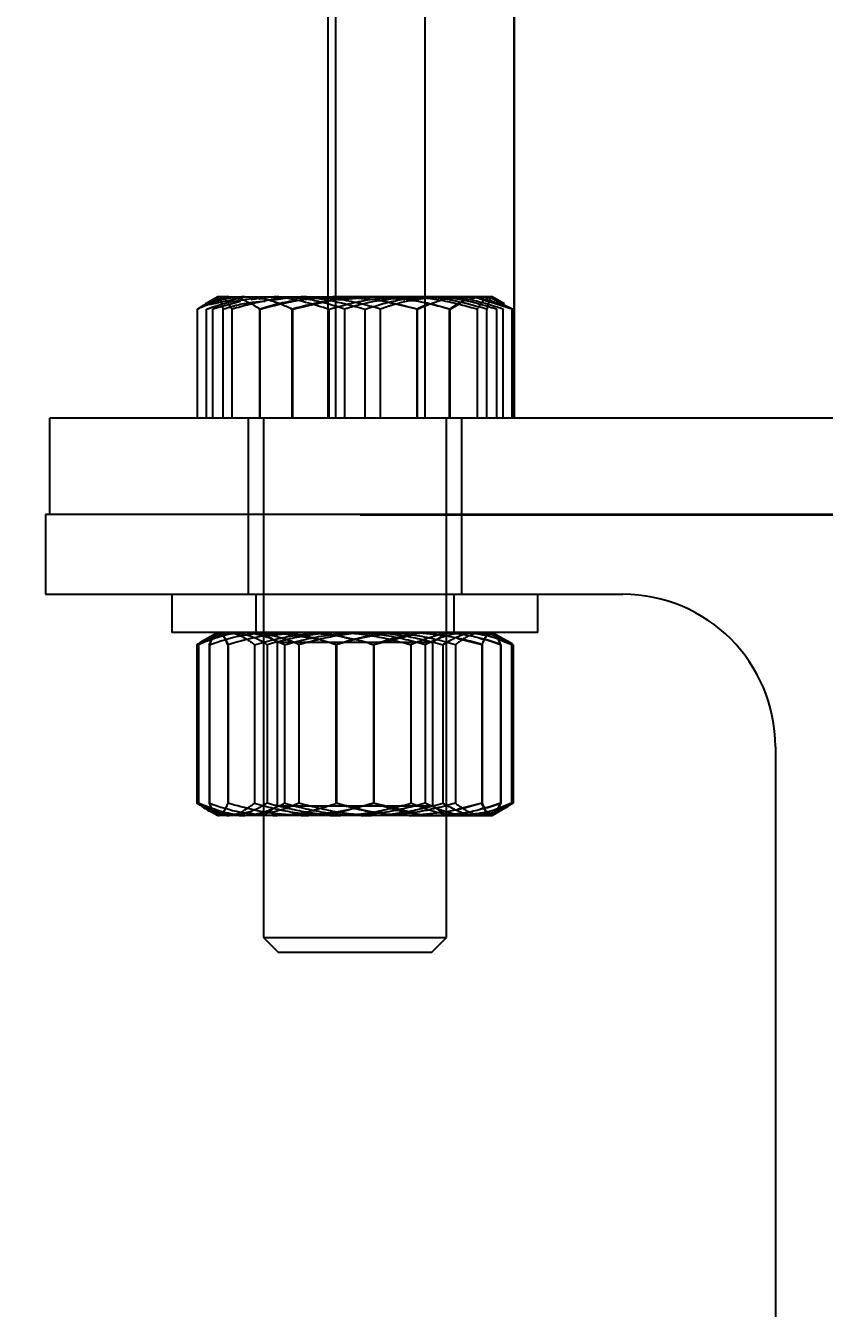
# Model space of a CAD drawing. Header units: metres. Extents: x 0 to 21025, y 0 to 14850.
# Drawn here: x 2041.2 to 2093.6, y 11640.7 to 11724.8 of the extents above; entities that cross this region are included whole.
import ezdxf

# ---------------------------------------------------------------- set-up
doc = ezdxf.new("R2010")
doc.units = ezdxf.units.M
doc.header["$LTSCALE"] = 25
doc.linetypes.add('HIDDEN2', pattern=[4.7625, 3.175, -1.5875])
doc.linetypes.add('PHANTOM', pattern=[63.5, 31.75, -6.35, 6.35, -6.35, 6.35, -6.35])
for name, color, linetype in [('18_COTAS', 7, 'Continuous'), ('SL1', 8, 'Continuous'), ('SL4', 4, 'Continuous'), ('SRE', 2, 'PHANTOM'), ('ST1', 7, 'HIDDEN2')]:
    doc.layers.add(name, color=color, linetype=linetype)
doc.styles.add('ROMANS', font='ROMANS.SHX')
doc.dimstyles.new('25___1-25', dxfattribs={"dimscale": 25, "dimtxt": 2.5, "dimasz": 2, "dimexe": 1.5, "dimexo": 1, "dimgap": 0.5, "dimtad": 1, "dimzin": 12, "dimtxsty": 'ROMANS', "dimcen": 0, "dimclrd": 256, "dimclre": 256, "dimclrt": 3, "dimazin": 3, "dimtfac": 1, "dimtmove": 0, "dimatfit": 0, "dimfxl": 1, "dimlwd": -1, "dimlwe": -1, "dimarcsym": 0})

# ---------------------------------------------------------------- blocks, each defined once
blk = doc.blocks.new('*D36')
at = {"layer": '18_COTAS', "transparency": 16777216}
for p, q in [((2058.564, 13184.681), (788.1, 13184.681)), ((825.6, 11742.681), (825.6, 13134.681)), ((1392.675, 11692.681), (788.1, 11692.681))]:
    blk.add_line(p, q, dxfattribs=at)
for points in [[(817.267, 13134.681), (833.933, 13134.681), (825.6, 13184.681)], [(817.267, 11742.681), (833.933, 11742.681), (825.6, 11692.681)]]:
    blk.add_solid(points, dxfattribs=at)
at = {"layer": 'Defpoints', "color": 0, "transparency": 16777216}
for p in [(825.6, 13184.681), (2083.564, 13184.681), (1417.675, 11692.681)]:
    blk.add_point(p, dxfattribs=at)
at = {"layer": '18_COTAS', "color": 3, "transparency": 16777216, "insert": (781.85, 12438.681), "char_height": 62.5, "attachment_point": 5, "rotation": 90, "style": 'ROMANS'}
blk.add_mtext('1492', dxfattribs=at)

msp = doc.modelspace()

# ---------------------------------------------------------------- linework, layer by layer
at = {"layer": 'SL1'}
for p, q in [((2042.517, 11692.719), (2042.517, 11687.489)), ((2142.517, 11692.719), (2042.517, 11692.719)), ((2042.517, 11687.489), (2080.367, 11687.489)), ((2090.367, 11677.489), (2090.367, 11507.949))]:
    msp.add_line(p, q, dxfattribs=at)
msp.add_arc((2080.367, 11677.489), 10, 0, 90, dxfattribs=at)
at = {"layer": 'SL4'}
for p, q in [((2061.052, 11706.981), (2061.052, 13042.681)), ((2053.802, 11706.981), (2053.002, 11706.519)), ((2054.536, 11706.981), (2053.802, 11706.981)), ((2054.536, 11706.981), (2061.753, 11706.981)), ((2070.019, 11706.981), (2061.753, 11706.981)), ((2071.802, 11706.981), (2070.019, 11706.981)), ((2072.602, 11706.519), (2071.802, 11706.981)), ((2073.123, 11706.177), (2072.585, 11706.434)), ((2052.48, 11699.031), (2052.48, 11706.177)), ((2056.593, 11699.031), (2056.593, 11706.177)), ((2066.914, 11699.031), (2066.914, 11706.177)), ((2073.123, 11699.031), (2073.123, 11706.177)), ((2042.802, 11692.719), (2042.802, 11699.031)), ((2142.802, 11699.031), (2042.802, 11699.031)), ((2050.802, 11687.489), (2050.802, 11684.989)), ((2074.802, 11684.989), (2074.802, 11687.489)), ((2051.781, 11684.989), (2050.802, 11684.989)), ((2074.802, 11684.989), (2051.781, 11684.989)), ((2052.546, 11684.185), (2053.364, 11684.715)), ((2053.167, 11684.623), (2052.759, 11684.387)), ((2053.802, 11684.989), (2053.167, 11684.623)), ((2073.057, 11684.185), (2072.422, 11684.597)), ((2072.844, 11684.387), (2072.436, 11684.623)), ((2073.057, 11684.185), (2072.487, 11684.419)), ((2052.431, 11684.185), (2052.431, 11673.793)), ((2052.546, 11684.185), (2052.546, 11673.793)), ((2053.245, 11684.185), (2053.245, 11673.793)), ((2053.258, 11684.185), (2053.258, 11673.793)), ((2061.591, 11684.185), (2061.591, 11673.793)), ((2071.135, 11684.185), (2071.135, 11673.793)), ((2072.346, 11684.185), (2072.346, 11673.793)), ((2072.359, 11684.185), (2072.359, 11673.793)), ((2073.057, 11684.185), (2073.057, 11673.793)), ((2073.173, 11684.185), (2073.173, 11673.793)), ((2052.759, 11673.591), (2053.167, 11673.355)), ((2073.057, 11673.793), (2072.422, 11673.381)), ((2072.436, 11673.355), (2072.844, 11673.591)), ((2073.057, 11673.793), (2072.487, 11673.559)), ((2053.167, 11673.355), (2053.802, 11672.989)), ((2057.425, 11672.989), (2053.803, 11672.989)), ((2056.802, 11672.989), (2056.802, 11664.995)), ((2066.363, 11672.989), (2057.425, 11672.989)), ((2066.363, 11672.989), (2071.74, 11672.989)), ((2068.802, 11664.995), (2068.802, 11672.989)), ((2056.802, 11664.995), (2057.766, 11664.031)), ((2056.802, 11664.995), (2057.291, 11664.995)), ((2057.291, 11664.995), (2068.802, 11664.995)), ((2067.838, 11664.031), (2068.802, 11664.995)), ((2057.766, 11664.031), (2058.177, 11664.031)), ((2058.177, 11664.031), (2067.838, 11664.031))]:
    msp.add_line(p, q, dxfattribs=at)
for points, knots in [([(2052.48, 11706.177), (2052.611, 11706.271), (2053.281, 11706.746), (2053.977, 11706.876), (2054.536, 11706.981)], [0, 0, 0, 0, 0.196353, 1, 1, 1, 1]), ([(2054.536, 11706.981), (2054.69, 11706.973), (2055.385, 11706.937), (2056.064, 11706.51), (2056.593, 11706.177)], [0, 0, 0, 0, 0.220364, 1, 1, 1, 1]), ([(2056.593, 11706.177), (2057.431, 11706.402), (2059.122, 11706.855), (2060.871, 11706.939), (2061.753, 11706.981)], [0, 0, 0, 0, 0.495458, 1, 1, 1, 1]), ([(2061.753, 11706.981), (2061.876, 11706.98), (2062.802, 11706.973), (2064.549, 11706.797), (2066.121, 11706.385), (2066.914, 11706.177)], [0, 0, 0, 0, 0.07009, 0.530784, 1, 1, 1, 1]), ([(2066.914, 11706.177), (2067.418, 11706.402), (2068.436, 11706.855), (2069.488, 11706.939), (2070.019, 11706.981)], [0, 0, 0, 0, 0.495458, 1, 1, 1, 1]), ([(2070.019, 11706.981), (2070.092, 11706.98), (2070.65, 11706.973), (2071.7, 11706.797), (2072.646, 11706.385), (2073.123, 11706.177)], [0, 0, 0, 0, 0.07009, 0.530784, 1, 1, 1, 1]), ([(2053.258, 11684.185), (2053.934, 11684.41), (2055.3, 11684.863), (2056.712, 11684.947), (2057.425, 11684.989)], [0, 0, 0, 0, 0.495458, 1, 1, 1, 1]), ([(2053.863, 11684.989), (2053.849, 11684.988), (2053.74, 11684.981), (2053.535, 11684.805), (2053.351, 11684.393), (2053.258, 11684.185)], [0, 0, 0, 0, 0.07009, 0.530784, 1, 1, 1, 1]), ([(2057.425, 11684.989), (2057.523, 11684.988), (2058.271, 11684.981), (2059.681, 11684.805), (2060.951, 11684.393), (2061.591, 11684.185)], [0, 0, 0, 0, 0.07009, 0.530784, 1, 1, 1, 1]), ([(2066.363, 11684.989), (2065.929, 11684.977), (2064.314, 11684.933), (2062.741, 11684.501), (2061.591, 11684.185)], [0, 0, 0, 0, 0.268634, 1, 1, 1, 1]), ([(2071.135, 11684.185), (2070.735, 11684.306), (2069.179, 11684.778), (2067.563, 11684.899), (2066.363, 11684.989)], [0, 0, 0, 0, 0.2575513, 1, 1, 1, 1]), ([(2071.135, 11684.185), (2071.234, 11684.41), (2071.432, 11684.863), (2071.637, 11684.947), (2071.74, 11684.989)], [0, 0, 0, 0, 0.495458, 1, 1, 1, 1]), ([(2071.74, 11684.989), (2071.755, 11684.988), (2071.863, 11684.981), (2072.068, 11684.805), (2072.253, 11684.393), (2072.346, 11684.185)], [0, 0, 0, 0, 0.07009, 0.530784, 1, 1, 1, 1]), ([(2052.546, 11673.793), (2052.843, 11673.546), (2053.191, 11673.258), (2053.55, 11673.183), (2053.602, 11673.173)], [0, 0, 0, 0, 0.8544, 1, 1, 1, 1]), ([(2053.258, 11673.793), (2053.934, 11673.568), (2055.3, 11673.115), (2056.712, 11673.031), (2057.425, 11672.989)], [0, 0, 0, 0, 0.495458, 1, 1, 1, 1]), ([(2053.863, 11672.989), (2053.849, 11672.99), (2053.74, 11672.997), (2053.535, 11673.173), (2053.351, 11673.585), (2053.258, 11673.793)], [0, 0, 0, 0, 0.07009, 0.530784, 1, 1, 1, 1]), ([(2057.425, 11672.989), (2057.523, 11672.99), (2058.271, 11672.997), (2059.681, 11673.173), (2060.951, 11673.585), (2061.591, 11673.793)], [0, 0, 0, 0, 0.07009, 0.530784, 1, 1, 1, 1]), ([(2066.363, 11672.989), (2065.929, 11673.001), (2064.314, 11673.045), (2062.741, 11673.477), (2061.591, 11673.793)], [0, 0, 0, 0, 0.268634, 1, 1, 1, 1]), ([(2071.135, 11673.793), (2070.735, 11673.671), (2069.179, 11673.2), (2067.563, 11673.079), (2066.363, 11672.989)], [0, 0, 0, 0, 0.257551, 1, 1, 1, 1]), ([(2071.135, 11673.793), (2071.234, 11673.568), (2071.432, 11673.115), (2071.637, 11673.031), (2071.74, 11672.989)], [0, 0, 0, 0, 0.495458, 1, 1, 1, 1]), ([(2071.74, 11672.989), (2071.755, 11672.99), (2071.863, 11672.997), (2072.068, 11673.173), (2072.253, 11673.585), (2072.346, 11673.793)], [0, 0, 0, 0, 0.07009, 0.5307844, 1, 1, 1, 1])]:
    msp.add_open_spline(points, degree=3, knots=knots, dxfattribs=at)
at = {"layer": 'SRE'}
msp.add_circle((2089.467, 11635.144), 256.394, dxfattribs=at)
at = {"layer": 'ST1'}
for p, q in [((2073.252, 11699.031), (2073.252, 13036.331)), ((2067.402, 11699.031), (2067.402, 13030.481)), ((2061.552, 11699.031), (2061.552, 12979.181)), ((2073.252, 12361.331), (2073.252, 11699.031)), ((2053.002, 11706.519), (2053, 11706.518)), ((2053.263, 11706.482), (2055.602, 11706.981)), ((2055.297, 11706.683), (2053.488, 11706.177)), ((2055.21, 11706.836), (2054.525, 11706.981)), ((2056.566, 11706.177), (2056.449, 11706.246)), ((2057.36, 11706.774), (2058.809, 11706.981)), ((2058.719, 11706.177), (2061.198, 11706.749)), ((2061.052, 11699.031), (2061.052, 11706.981)), ((2061.651, 11706.794), (2063.878, 11706.981)), ((2063.952, 11706.794), (2061.725, 11706.981)), ((2066.884, 11706.177), (2064.405, 11706.749)), ((2069.037, 11706.177), (2069.604, 11706.508)), ((2070.339, 11706.96), (2070.002, 11706.981)), ((2073.119, 11706.177), (2070.948, 11706.86)), ((2072.604, 11706.518), (2072.602, 11706.519)), ((2052.484, 11699.031), (2052.484, 11706.177)), ((2053.079, 11699.031), (2053.079, 11706.177)), ((2053.488, 11699.031), (2053.488, 11706.177)), ((2054.152, 11699.031), (2054.152, 11706.177)), ((2054.761, 11699.031), (2054.761, 11706.177)), ((2056.566, 11699.031), (2056.566, 11706.177)), ((2058.552, 11706.23), (2058.719, 11706.177)), ((2058.689, 11699.031), (2058.689, 11706.177)), ((2058.719, 11699.031), (2058.719, 11706.177)), ((2061.12, 11699.031), (2061.12, 11706.177)), ((2062.137, 11699.031), (2062.137, 11706.177)), ((2063.466, 11699.031), (2063.466, 11706.177)), ((2064.484, 11699.031), (2064.484, 11706.177)), ((2066.884, 11699.031), (2066.884, 11706.177)), ((2069.011, 11699.031), (2069.011, 11706.177)), ((2069.037, 11699.031), (2069.037, 11706.177)), ((2070.842, 11699.031), (2070.842, 11706.177)), ((2071.451, 11699.031), (2071.451, 11706.177)), ((2072.115, 11699.031), (2072.115, 11706.177)), ((2072.524, 11699.031), (2072.524, 11706.177)), ((2073.119, 11699.031), (2073.119, 11706.177)), ((2055.802, 11699.031), (2055.802, 11692.681)), ((2056.802, 11699.031), (2056.802, 11672.989)), ((2068.802, 11672.989), (2068.802, 11699.031)), ((2069.802, 11692.681), (2069.802, 11699.031)), ((2042.802, 11692.681), (2042.802, 11692.719)), ((2142.517, 11692.681), (2042.802, 11692.681)), ((2055.802, 11692.719), (2055.802, 11687.489)), ((2069.802, 11687.489), (2069.802, 11692.719)), ((2056.302, 11687.489), (2056.302, 11684.989)), ((2069.302, 11684.989), (2069.302, 11687.489)), ((2056.802, 11684.989), (2056.802, 11684.964)), ((2065.176, 11684.964), (2056.802, 11684.964)), ((2056.802, 11684.964), (2057.702, 11684.333)), ((2060.319, 11684.554), (2057.402, 11684.989)), ((2057.483, 11684.828), (2059.266, 11684.989)), ((2066.734, 11684.843), (2064.045, 11684.185)), ((2068.802, 11684.964), (2065.176, 11684.964)), ((2068.202, 11684.989), (2067.679, 11684.96)), ((2067.902, 11684.333), (2068.802, 11684.964)), ((2068.802, 11684.964), (2068.802, 11684.989)), ((2071.115, 11684.185), (2069.549, 11684.575)), ((2071.596, 11684.793), (2070.292, 11684.989)), ((2072.436, 11684.623), (2071.802, 11684.989)), ((2073.173, 11684.185), (2071.898, 11684.712)), ((2054.468, 11684.185), (2054.468, 11673.793)), ((2054.488, 11684.185), (2054.488, 11673.793)), ((2056.217, 11684.185), (2056.217, 11673.793)), ((2057.041, 11684.185), (2057.041, 11673.793)), ((2067.902, 11684.333), (2057.702, 11684.333)), ((2057.702, 11684.333), (2057.702, 11673.619)), ((2058.191, 11684.185), (2058.191, 11673.793)), ((2059.131, 11684.185), (2059.131, 11673.793)), ((2061.559, 11684.185), (2061.283, 11684.275)), ((2061.559, 11684.185), (2061.559, 11673.793)), ((2063.733, 11684.264), (2064.045, 11684.185)), ((2064.012, 11684.185), (2064.012, 11673.793)), ((2064.045, 11684.185), (2064.045, 11673.793)), ((2066.473, 11684.185), (2066.473, 11673.793)), ((2067.412, 11684.185), (2067.412, 11673.793)), ((2067.902, 11673.619), (2067.902, 11684.333)), ((2068.562, 11684.185), (2068.562, 11673.793)), ((2069.386, 11684.185), (2069.386, 11673.793)), ((2071.115, 11684.185), (2071.115, 11673.793)), ((2057.702, 11673.619), (2056.802, 11672.989)), ((2057.702, 11673.619), (2064.82, 11673.619)), ((2063.733, 11673.714), (2064.045, 11673.793)), ((2066.734, 11673.135), (2064.045, 11673.793)), ((2064.82, 11673.619), (2067.902, 11673.619)), ((2068.802, 11672.989), (2067.902, 11673.619)), ((2071.115, 11673.793), (2069.549, 11673.403)), ((2073.173, 11673.793), (2071.898, 11673.266)), ((2053.602, 11673.173), (2054.382, 11672.989)), ((2057.483, 11673.15), (2059.266, 11672.989)), ((2068.202, 11672.989), (2067.679, 11673.018)), ((2071.596, 11673.185), (2070.292, 11672.989)), ((2071.802, 11672.989), (2072.436, 11673.355))]:
    msp.add_line(p, q, dxfattribs=at)
for points, knots in [([(2055.585, 11706.981), (2055.511, 11706.98), (2054.954, 11706.973), (2053.903, 11706.797), (2052.957, 11706.385), (2052.48, 11706.177)], [0, 0, 0, 0, 0.07009, 0.530784, 1, 1, 1, 1]), ([(2054.525, 11706.981), (2054.477, 11706.98), (2054.11, 11706.972), (2053.6, 11706.865), (2053.153, 11706.58), (2053.015, 11706.492)], [0, 0, 0, 0, 0.095136, 0.720455, 1, 1, 1, 1]), ([(2053.079, 11706.177), (2053.336, 11706.271), (2054.645, 11706.746), (2056.006, 11706.876), (2057.099, 11706.981)], [0, 0, 0, 0, 0.196353, 1, 1, 1, 1]), ([(2053.82, 11706.981), (2053.828, 11706.98), (2053.888, 11706.973), (2054, 11706.797), (2054.101, 11706.385), (2054.152, 11706.177)], [0, 0, 0, 0, 0.07009, 0.530784, 1, 1, 1, 1]), ([(2054.761, 11706.177), (2054.625, 11706.402), (2054.349, 11706.855), (2054.064, 11706.939), (2053.92, 11706.981)], [0, 0, 0, 0, 0.495458, 1, 1, 1, 1]), ([(2054.152, 11706.177), (2054.449, 11706.274), (2055.349, 11706.565), (2056.284, 11706.652), (2056.911, 11706.71)], [0, 0, 0, 0, 0.330299, 1, 1, 1, 1]), ([(2059.623, 11706.981), (2059.507, 11706.98), (2058.635, 11706.973), (2056.989, 11706.797), (2055.509, 11706.385), (2054.761, 11706.177)], [0, 0, 0, 0, 0.07009, 0.530784, 1, 1, 1, 1]), ([(2058.689, 11706.177), (2058.185, 11706.402), (2057.167, 11706.855), (2056.115, 11706.939), (2055.585, 11706.981)], [0, 0, 0, 0, 0.495458, 1, 1, 1, 1]), ([(2055.602, 11706.981), (2055.835, 11706.986), (2056.178, 11706.994), (2056.513, 11706.875), (2056.62, 11706.837)], [0, 0, 0, 0, 0.679808, 1, 1, 1, 1]), ([(2057.813, 11706.981), (2057.71, 11706.981), (2057.094, 11706.977), (2056.482, 11706.878), (2055.972, 11706.795)], [0, 0, 0, 0, 0.166456, 1, 1, 1, 1]), ([(2059.071, 11706.749), (2059.034, 11706.745), (2058.181, 11706.663), (2057.355, 11706.415), (2056.566, 11706.177)], [0, 0, 0, 0, 0.044052, 1, 1, 1, 1]), ([(2057.099, 11706.981), (2057.399, 11706.973), (2058.759, 11706.937), (2060.086, 11706.51), (2061.12, 11706.177)], [0, 0, 0, 0, 0.220364, 1, 1, 1, 1]), ([(2062.137, 11706.177), (2061.435, 11706.402), (2060.018, 11706.855), (2058.552, 11706.939), (2057.813, 11706.981)], [0, 0, 0, 0, 0.495458, 1, 1, 1, 1]), ([(2063.85, 11706.981), (2063.728, 11706.98), (2062.801, 11706.973), (2061.055, 11706.797), (2059.482, 11706.385), (2058.689, 11706.177)], [0, 0, 0, 0, 0.07009, 0.530784, 1, 1, 1, 1]), ([(2058.809, 11706.981), (2059.156, 11706.973), (2060.732, 11706.937), (2062.268, 11706.51), (2063.466, 11706.177)], [0, 0, 0, 0, 0.220364, 1, 1, 1, 1]), ([(2061.725, 11706.981), (2061.603, 11706.981), (2060.87, 11706.977), (2060.142, 11706.878), (2059.536, 11706.795)], [0, 0, 0, 0, 0.166928, 1, 1, 1, 1]), ([(2064.484, 11706.177), (2063.694, 11706.402), (2062.101, 11706.855), (2060.454, 11706.939), (2059.623, 11706.981)], [0, 0, 0, 0, 0.495458, 1, 1, 1, 1]), ([(2061.12, 11706.177), (2061.909, 11706.402), (2063.502, 11706.855), (2065.15, 11706.939), (2065.981, 11706.981)], [0, 0, 0, 0, 0.495458, 1, 1, 1, 1]), ([(2066.794, 11706.981), (2065.527, 11706.876), (2063.951, 11706.746), (2062.435, 11706.271), (2062.137, 11706.177)], [0, 0, 0, 0, 0.803647, 1, 1, 1, 1]), ([(2063.466, 11706.177), (2064.168, 11706.402), (2065.586, 11706.855), (2067.051, 11706.939), (2067.791, 11706.981)], [0, 0, 0, 0, 0.495458, 1, 1, 1, 1]), ([(2069.011, 11706.177), (2068.173, 11706.402), (2066.481, 11706.855), (2064.732, 11706.939), (2063.85, 11706.981)], [0, 0, 0, 0, 0.495458, 1, 1, 1, 1]), ([(2063.878, 11706.981), (2064.001, 11706.981), (2064.733, 11706.977), (2065.461, 11706.878), (2066.067, 11706.795)], [0, 0, 0, 0, 0.166928, 1, 1, 1, 1]), ([(2068.504, 11706.981), (2067.41, 11706.876), (2066.049, 11706.746), (2064.741, 11706.271), (2064.484, 11706.177)], [0, 0, 0, 0, 0.803647, 1, 1, 1, 1]), ([(2065.981, 11706.981), (2066.096, 11706.98), (2066.969, 11706.973), (2068.614, 11706.797), (2070.095, 11706.385), (2070.842, 11706.177)], [0, 0, 0, 0, 0.07009, 0.530784, 1, 1, 1, 1]), ([(2066.532, 11706.749), (2066.57, 11706.745), (2067.422, 11706.663), (2068.248, 11706.415), (2069.037, 11706.177)], [0, 0, 0, 0, 0.044052, 1, 1, 1, 1]), ([(2071.451, 11706.177), (2070.253, 11706.51), (2068.717, 11706.937), (2067.142, 11706.973), (2066.794, 11706.981)], [0, 0, 0, 0, 0.779636, 1, 1, 1, 1]), ([(2067.768, 11706.505), (2067.672, 11706.488), (2067.371, 11706.434), (2067.082, 11706.282), (2066.884, 11706.177)], [0, 0, 0, 0, 0.316029, 1, 1, 1, 1]), ([(2067.791, 11706.981), (2067.893, 11706.98), (2068.669, 11706.973), (2070.133, 11706.797), (2071.451, 11706.385), (2072.115, 11706.177)], [0, 0, 0, 0, 0.07009, 0.530784, 1, 1, 1, 1]), ([(2072.524, 11706.177), (2071.49, 11706.51), (2070.164, 11706.937), (2068.804, 11706.973), (2068.504, 11706.981)], [0, 0, 0, 0, 0.779636, 1, 1, 1, 1]), ([(2071.067, 11706.981), (2070.508, 11706.876), (2069.811, 11706.746), (2069.142, 11706.271), (2069.011, 11706.177)], [0, 0, 0, 0, 0.803647, 1, 1, 1, 1]), ([(2070.842, 11706.177), (2070.979, 11706.402), (2071.254, 11706.855), (2071.539, 11706.939), (2071.683, 11706.981)], [0, 0, 0, 0, 0.495458, 1, 1, 1, 1]), ([(2072.585, 11706.434), (2072.234, 11706.649), (2071.733, 11706.956), (2071.22, 11706.975), (2071.067, 11706.981)], [0, 0, 0, 0, 0.7010348, 1, 1, 1, 1]), ([(2071.783, 11706.981), (2071.775, 11706.98), (2071.716, 11706.973), (2071.603, 11706.797), (2071.502, 11706.385), (2071.451, 11706.177)], [0, 0, 0, 0, 0.07009, 0.530784, 1, 1, 1, 1]), ([(2052.431, 11684.185), (2052.898, 11684.41), (2053.843, 11684.863), (2054.819, 11684.947), (2055.311, 11684.989)], [0, 0, 0, 0, 0.495458, 1, 1, 1, 1]), ([(2054.736, 11684.989), (2054.526, 11684.977), (2053.746, 11684.933), (2052.986, 11684.501), (2052.431, 11684.185)], [0, 0, 0, 0, 0.268634, 1, 1, 1, 1]), ([(2055.839, 11684.989), (2055.539, 11684.977), (2054.425, 11684.933), (2053.34, 11684.501), (2052.546, 11684.185)], [0, 0, 0, 0, 0.268634, 1, 1, 1, 1]), ([(2053.245, 11684.185), (2053.346, 11684.41), (2053.549, 11684.863), (2053.76, 11684.947), (2053.866, 11684.989)], [0, 0, 0, 0, 0.495458, 1, 1, 1, 1]), ([(2053.364, 11684.715), (2053.391, 11684.733), (2053.723, 11684.955), (2054.067, 11684.973), (2054.382, 11684.989)], [0, 0, 0, 0, 0.0818847, 1, 1, 1, 1]), ([(2054.468, 11684.185), (2054.37, 11684.41), (2054.171, 11684.863), (2053.966, 11684.947), (2053.863, 11684.989)], [0, 0, 0, 0, 0.495458, 1, 1, 1, 1]), ([(2053.866, 11684.989), (2053.881, 11684.988), (2053.993, 11684.981), (2054.203, 11684.805), (2054.392, 11684.393), (2054.488, 11684.185)], [0, 0, 0, 0, 0.07009, 0.530784, 1, 1, 1, 1]), ([(2054.382, 11684.989), (2054.425, 11684.988), (2054.755, 11684.981), (2055.376, 11684.805), (2055.935, 11684.393), (2056.217, 11684.185)], [0, 0, 0, 0, 0.07009, 0.5307844, 1, 1, 1, 1]), ([(2059.24, 11684.989), (2058.806, 11684.977), (2057.191, 11684.933), (2055.618, 11684.501), (2054.468, 11684.185)], [0, 0, 0, 0, 0.268634, 1, 1, 1, 1]), ([(2057.041, 11684.185), (2056.847, 11684.306), (2056.096, 11684.778), (2055.315, 11684.899), (2054.736, 11684.989)], [0, 0, 0, 0, 0.257551, 1, 1, 1, 1]), ([(2055.311, 11684.989), (2055.379, 11684.988), (2055.896, 11684.981), (2056.871, 11684.805), (2057.749, 11684.393), (2058.191, 11684.185)], [0, 0, 0, 0, 0.07009, 0.530784, 1, 1, 1, 1]), ([(2059.131, 11684.185), (2058.854, 11684.306), (2057.781, 11684.778), (2056.666, 11684.899), (2055.839, 11684.989)], [0, 0, 0, 0, 0.257551, 1, 1, 1, 1]), ([(2057.402, 11684.989), (2057.022, 11684.993), (2056.507, 11684.999), (2056.005, 11684.864), (2055.872, 11684.828)], [0, 0, 0, 0, 0.736225, 1, 1, 1, 1]), ([(2056.217, 11684.185), (2057.05, 11684.41), (2058.731, 11684.863), (2060.468, 11684.947), (2061.345, 11684.989)], [0, 0, 0, 0, 0.495458, 1, 1, 1, 1]), ([(2062.226, 11684.989), (2062.104, 11684.988), (2061.173, 11684.981), (2059.418, 11684.805), (2057.838, 11684.393), (2057.041, 11684.185)], [0, 0, 0, 0, 0.07009, 0.530784, 1, 1, 1, 1]), ([(2058.191, 11684.185), (2059.033, 11684.41), (2060.733, 11684.863), (2062.49, 11684.947), (2063.377, 11684.989)], [0, 0, 0, 0, 0.495458, 1, 1, 1, 1]), ([(2064.258, 11684.989), (2064.137, 11684.988), (2063.216, 11684.981), (2061.481, 11684.805), (2059.919, 11684.393), (2059.131, 11684.185)], [0, 0, 0, 0, 0.07009, 0.530784, 1, 1, 1, 1]), ([(2064.012, 11684.185), (2063.611, 11684.306), (2062.056, 11684.778), (2060.44, 11684.899), (2059.24, 11684.989)], [0, 0, 0, 0, 0.2575513, 1, 1, 1, 1]), ([(2059.266, 11684.989), (2059.38, 11684.988), (2060.237, 11684.98), (2061.359, 11684.885), (2062.332, 11684.622), (2062.582, 11684.555)], [0, 0, 0, 0, 0.10153, 0.768875, 1, 1, 1, 1]), ([(2061.345, 11684.989), (2061.466, 11684.988), (2062.387, 11684.981), (2064.122, 11684.805), (2065.684, 11684.393), (2066.473, 11684.185)], [0, 0, 0, 0, 0.07009, 0.530784, 1, 1, 1, 1]), ([(2064.677, 11684.843), (2064.375, 11684.816), (2063.317, 11684.724), (2062.291, 11684.41), (2061.559, 11684.185)], [0, 0, 0, 0, 0.285072, 1, 1, 1, 1]), ([(2067.412, 11684.185), (2066.57, 11684.41), (2064.87, 11684.863), (2063.113, 11684.947), (2062.226, 11684.989)], [0, 0, 0, 0, 0.495458, 1, 1, 1, 1]), ([(2063.377, 11684.989), (2063.5, 11684.988), (2064.431, 11684.981), (2066.186, 11684.805), (2067.765, 11684.393), (2068.562, 11684.185)], [0, 0, 0, 0, 0.07009, 0.530784, 1, 1, 1, 1]), ([(2068.179, 11684.989), (2068.08, 11684.988), (2067.332, 11684.981), (2065.922, 11684.805), (2064.653, 11684.393), (2064.012, 11684.185)], [0, 0, 0, 0, 0.07009, 0.530784, 1, 1, 1, 1]), ([(2069.386, 11684.185), (2068.553, 11684.41), (2066.872, 11684.863), (2065.135, 11684.947), (2064.258, 11684.989)], [0, 0, 0, 0, 0.495458, 1, 1, 1, 1]), ([(2066.337, 11684.989), (2066.224, 11684.991), (2066.032, 11684.994), (2065.842, 11684.969), (2065.765, 11684.96)], [0, 0, 0, 0, 0.592511, 1, 1, 1, 1]), ([(2069.765, 11684.989), (2069.465, 11684.977), (2068.351, 11684.933), (2067.266, 11684.501), (2066.473, 11684.185)], [0, 0, 0, 0, 0.268634, 1, 1, 1, 1]), ([(2070.292, 11684.989), (2070.224, 11684.988), (2069.707, 11684.981), (2068.732, 11684.805), (2067.855, 11684.393), (2067.412, 11684.185)], [0, 0, 0, 0, 0.07009, 0.530784, 1, 1, 1, 1]), ([(2072.346, 11684.185), (2071.669, 11684.41), (2070.303, 11684.863), (2068.891, 11684.947), (2068.179, 11684.989)], [0, 0, 0, 0, 0.495458, 1, 1, 1, 1]), ([(2070.868, 11684.989), (2070.658, 11684.977), (2069.878, 11684.933), (2069.118, 11684.501), (2068.562, 11684.185)], [0, 0, 0, 0, 0.268634, 1, 1, 1, 1]), ([(2071.221, 11684.989), (2071.178, 11684.988), (2070.848, 11684.981), (2070.227, 11684.805), (2069.668, 11684.393), (2069.386, 11684.185)], [0, 0, 0, 0, 0.07009, 0.530784, 1, 1, 1, 1]), ([(2072.487, 11684.419), (2072.4, 11684.455), (2071.514, 11684.828), (2070.594, 11684.913), (2069.765, 11684.989)], [0, 0, 0, 0, 0.098472, 1, 1, 1, 1]), ([(2073.173, 11684.185), (2072.979, 11684.306), (2072.228, 11684.778), (2071.447, 11684.899), (2070.868, 11684.989)], [0, 0, 0, 0, 0.257551, 1, 1, 1, 1]), ([(2072.359, 11684.185), (2072.012, 11684.322), (2071.561, 11684.5), (2071.092, 11684.56), (2070.983, 11684.574)], [0, 0, 0, 0, 0.768144, 1, 1, 1, 1]), ([(2071.737, 11684.989), (2071.722, 11684.988), (2071.611, 11684.981), (2071.4, 11684.805), (2071.211, 11684.393), (2071.115, 11684.185)], [0, 0, 0, 0, 0.07009, 0.530784, 1, 1, 1, 1]), ([(2072.422, 11684.597), (2072.334, 11684.658), (2071.942, 11684.931), (2071.536, 11684.964), (2071.221, 11684.989)], [0, 0, 0, 0, 0.2237, 1, 1, 1, 1]), ([(2072.359, 11684.185), (2072.258, 11684.41), (2072.054, 11684.863), (2071.843, 11684.947), (2071.737, 11684.989)], [0, 0, 0, 0, 0.495458, 1, 1, 1, 1]), ([(2052.431, 11673.793), (2052.898, 11673.568), (2053.843, 11673.115), (2054.819, 11673.031), (2055.311, 11672.989)], [0, 0, 0, 0, 0.495458, 1, 1, 1, 1]), ([(2054.736, 11672.989), (2054.526, 11673.001), (2053.746, 11673.045), (2052.986, 11673.477), (2052.431, 11673.793)], [0, 0, 0, 0, 0.268634, 1, 1, 1, 1]), ([(2055.839, 11672.989), (2055.539, 11673.001), (2054.425, 11673.045), (2053.34, 11673.477), (2052.546, 11673.793)], [0, 0, 0, 0, 0.268634, 1, 1, 1, 1]), ([(2053.245, 11673.793), (2053.346, 11673.568), (2053.549, 11673.115), (2053.76, 11673.031), (2053.866, 11672.989)], [0, 0, 0, 0, 0.495458, 1, 1, 1, 1]), ([(2054.468, 11673.793), (2054.37, 11673.568), (2054.171, 11673.115), (2053.966, 11673.031), (2053.863, 11672.989)], [0, 0, 0, 0, 0.495458, 1, 1, 1, 1]), ([(2053.866, 11672.989), (2053.881, 11672.99), (2053.993, 11672.997), (2054.203, 11673.173), (2054.392, 11673.585), (2054.488, 11673.793)], [0, 0, 0, 0, 0.07009, 0.530784, 1, 1, 1, 1]), ([(2054.382, 11672.989), (2054.425, 11672.99), (2054.755, 11672.997), (2055.376, 11673.173), (2055.935, 11673.585), (2056.217, 11673.793)], [0, 0, 0, 0, 0.07009, 0.5307844, 1, 1, 1, 1]), ([(2059.24, 11672.989), (2058.806, 11673.001), (2057.191, 11673.045), (2055.618, 11673.477), (2054.468, 11673.793)], [0, 0, 0, 0, 0.268634, 1, 1, 1, 1]), ([(2057.041, 11673.793), (2056.847, 11673.671), (2056.096, 11673.2), (2055.315, 11673.079), (2054.736, 11672.989)], [0, 0, 0, 0, 0.257551, 1, 1, 1, 1]), ([(2055.311, 11672.989), (2055.379, 11672.99), (2055.896, 11672.997), (2056.871, 11673.173), (2057.749, 11673.585), (2058.191, 11673.793)], [0, 0, 0, 0, 0.07009, 0.530784, 1, 1, 1, 1]), ([(2059.131, 11673.793), (2058.854, 11673.671), (2057.781, 11673.2), (2056.666, 11673.079), (2055.839, 11672.989)], [0, 0, 0, 0, 0.257551, 1, 1, 1, 1]), ([(2056.217, 11673.793), (2057.05, 11673.568), (2058.731, 11673.115), (2060.468, 11673.031), (2061.345, 11672.989)], [0, 0, 0, 0, 0.495458, 1, 1, 1, 1]), ([(2062.226, 11672.989), (2062.104, 11672.99), (2061.173, 11672.997), (2059.418, 11673.173), (2057.838, 11673.585), (2057.041, 11673.793)], [0, 0, 0, 0, 0.07009, 0.530784, 1, 1, 1, 1]), ([(2058.191, 11673.793), (2059.033, 11673.568), (2060.733, 11673.115), (2062.49, 11673.031), (2063.377, 11672.989)], [0, 0, 0, 0, 0.495458, 1, 1, 1, 1]), ([(2064.258, 11672.989), (2064.137, 11672.99), (2063.216, 11672.997), (2061.481, 11673.173), (2059.919, 11673.585), (2059.131, 11673.793)], [0, 0, 0, 0, 0.07009, 0.530784, 1, 1, 1, 1]), ([(2064.012, 11673.793), (2063.611, 11673.671), (2062.056, 11673.2), (2060.44, 11673.079), (2059.24, 11672.989)], [0, 0, 0, 0, 0.2575513, 1, 1, 1, 1]), ([(2061.345, 11672.989), (2061.466, 11672.99), (2062.387, 11672.997), (2064.122, 11673.173), (2065.684, 11673.585), (2066.473, 11673.793)], [0, 0, 0, 0, 0.07009, 0.530784, 1, 1, 1, 1]), ([(2064.677, 11673.135), (2064.375, 11673.162), (2063.317, 11673.254), (2062.291, 11673.568), (2061.559, 11673.793)], [0, 0, 0, 0, 0.285072, 1, 1, 1, 1]), ([(2067.412, 11673.793), (2066.57, 11673.568), (2064.87, 11673.115), (2063.113, 11673.031), (2062.226, 11672.989)], [0, 0, 0, 0, 0.495458, 1, 1, 1, 1]), ([(2063.377, 11672.989), (2063.5, 11672.99), (2064.431, 11672.997), (2066.186, 11673.173), (2067.765, 11673.585), (2068.562, 11673.793)], [0, 0, 0, 0, 0.07009, 0.530784, 1, 1, 1, 1]), ([(2068.179, 11672.989), (2068.08, 11672.99), (2067.332, 11672.997), (2065.922, 11673.173), (2064.653, 11673.585), (2064.012, 11673.793)], [0, 0, 0, 0, 0.07009, 0.530784, 1, 1, 1, 1]), ([(2069.386, 11673.793), (2068.553, 11673.568), (2066.872, 11673.115), (2065.135, 11673.031), (2064.258, 11672.989)], [0, 0, 0, 0, 0.495458, 1, 1, 1, 1]), ([(2069.765, 11672.989), (2069.465, 11673.001), (2068.351, 11673.045), (2067.266, 11673.477), (2066.473, 11673.793)], [0, 0, 0, 0, 0.268634, 1, 1, 1, 1]), ([(2070.292, 11672.989), (2070.224, 11672.99), (2069.707, 11672.997), (2068.732, 11673.173), (2067.855, 11673.585), (2067.412, 11673.793)], [0, 0, 0, 0, 0.07009, 0.530784, 1, 1, 1, 1]), ([(2072.346, 11673.793), (2071.669, 11673.568), (2070.303, 11673.115), (2068.891, 11673.031), (2068.179, 11672.989)], [0, 0, 0, 0, 0.495458, 1, 1, 1, 1]), ([(2070.868, 11672.989), (2070.658, 11673.001), (2069.878, 11673.045), (2069.118, 11673.477), (2068.562, 11673.793)], [0, 0, 0, 0, 0.268634, 1, 1, 1, 1]), ([(2071.221, 11672.989), (2071.178, 11672.99), (2070.848, 11672.997), (2070.227, 11673.173), (2069.668, 11673.585), (2069.386, 11673.793)], [0, 0, 0, 0, 0.07009, 0.530784, 1, 1, 1, 1]), ([(2072.487, 11673.559), (2072.4, 11673.523), (2071.514, 11673.15), (2070.594, 11673.065), (2069.765, 11672.989)], [0, 0, 0, 0, 0.098472, 1, 1, 1, 1]), ([(2073.173, 11673.793), (2072.979, 11673.671), (2072.228, 11673.2), (2071.447, 11673.079), (2070.868, 11672.989)], [0, 0, 0, 0, 0.257551, 1, 1, 1, 1]), ([(2072.359, 11673.793), (2072.012, 11673.656), (2071.561, 11673.478), (2071.092, 11673.418), (2070.983, 11673.403)], [0, 0, 0, 0, 0.768144, 1, 1, 1, 1]), ([(2071.737, 11672.989), (2071.722, 11672.99), (2071.611, 11672.997), (2071.4, 11673.173), (2071.211, 11673.585), (2071.115, 11673.793)], [0, 0, 0, 0, 0.07009, 0.530784, 1, 1, 1, 1]), ([(2072.359, 11673.793), (2072.258, 11673.568), (2072.054, 11673.115), (2071.843, 11673.031), (2071.737, 11672.989)], [0, 0, 0, 0, 0.495458, 1, 1, 1, 1]), ([(2057.402, 11672.989), (2057.022, 11672.985), (2056.507, 11672.979), (2056.005, 11673.114), (2055.872, 11673.15)], [0, 0, 0, 0, 0.736225, 1, 1, 1, 1]), ([(2059.266, 11672.989), (2059.38, 11672.99), (2060.237, 11672.998), (2061.359, 11673.093), (2062.332, 11673.355), (2062.582, 11673.423)], [0, 0, 0, 0, 0.10153, 0.768875, 1, 1, 1, 1]), ([(2066.337, 11672.989), (2066.224, 11672.987), (2066.032, 11672.984), (2065.842, 11673.009), (2065.765, 11673.018)], [0, 0, 0, 0, 0.592511, 1, 1, 1, 1]), ([(2072.422, 11673.381), (2072.334, 11673.32), (2071.942, 11673.047), (2071.536, 11673.014), (2071.221, 11672.989)], [0, 0, 0, 0, 0.2237, 1, 1, 1, 1])]:
    msp.add_open_spline(points, degree=3, knots=knots, dxfattribs=at)

# ---------------------------------------------------------------- dimensions: what is measured, and where the dimension line sits
at = {"layer": '18_COTAS'}
dim = msp.add_linear_dim(base=(825.6, 13184.681), p1=(1417.675, 11692.681), p2=(2083.564, 13184.681), angle=90, dimstyle='25___1-25', dxfattribs=at)
dim.commit()
dim.dimension.update_dxf_attribs({"geometry": '*D36', "text_midpoint": (781.85, 12438.681)})

doc.saveas('drawing.dxf')
